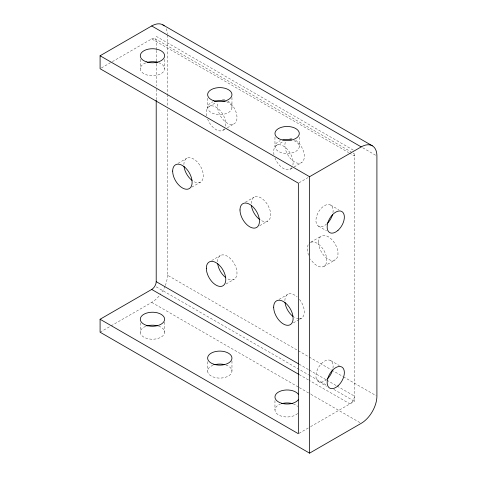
<?xml version="1.0" encoding="UTF-8"?>
<svg xmlns="http://www.w3.org/2000/svg" width="477" height="477" viewBox="0 0 477 477"><rect width="100%" height="100%" fill="white"/><g stroke="black" fill="none" stroke-linecap="round" stroke-linejoin="round"><path stroke-width="0.36" stroke-dasharray="2.38 1.79" d="M101.38 67.972L111.707 62.01M112.351 61.64L151.716 38.911L348.687 152.634M209.176 106.478L216.033 102.519M222.932 130.304L226.676 128.146M227.296 127.782L234.153 123.823M178.004 163.355L186.734 158.316M191.76 187.175L200.489 182.136M276.511 145.354L283.368 141.395M290.266 169.18L293.385 167.379M294.005 167.016L301.488 162.699M245.339 202.23L254.068 197.186M298.996 182.81L308.029 177.593M259.715 225.693L267.824 221.012M211.675 260.543L220.398 255.499M100.092 332.207L110.414 326.244M111.063 325.874L151.716 302.4A22.216 12.825 -60 0 0 160.868 293.725M226.05 284.006L234.153 279.325M310.801 242.185L321.403 236.061M323.931 266.369L335.158 259.887M279.003 299.419L287.732 294.375M293.385 322.881L298.996 319.638M299.616 319.28L301.488 318.201M298.996 433.343L309.967 427.004M310.61 426.635L354.465 401.318L354.465 152.27M362.729 147.781L376.264 155.597M156.206 36.324L353.821 150.416M154.888 38.601L351.215 151.948M349.313 152.998L354.465 155.967A6.35 3.667 -60 0 0 353.147 153.063M330.621 205.038L338.724 209.719M318.451 226.116L326.56 230.796M330.621 360.54L339.35 365.585M167.427 109.382L167.427 275.187L297.63 350.362M298.274 350.732L308.583 356.689M309.227 357.058L331.145 369.711M331.789 370.086L342.748 376.413M343.392 376.782L376.264 395.761M299.103 364.172L308.762 369.747M309.406 370.116L326.143 379.781M326.787 380.151L336.44 385.726M337.084 386.102L354.465 396.131A6.35 3.667 -60 0 1 349.975 403.906L309.424 380.497M156.206 286.85L308.762 374.928M309.406 375.304L326.143 384.963M333.864 389.423L354.465 401.318M318.451 381.618L326.56 386.298M299.121 374.546L308.78 380.121M151.716 302.4L298.674 387.246M299.317 387.622L310.277 393.948M310.921 394.318L361.196 423.343M299.3 137.108L299.3 146.469M274.961 137.108L274.961 146.469M274.961 400.597L274.961 409.958M231.965 97.511L231.965 107.593M231.965 361L231.965 371.082M207.626 98.232L207.626 107.593M207.626 361.721L207.626 371.082M167.427 35.024L167.427 93.766M167.427 94.512L167.427 106.407M164.631 59.357L164.631 68.718M164.631 322.13L164.631 332.207M156.206 49.686L156.206 41.505A6.35 3.667 -60 0 0 151.716 38.911M156.206 50.425L156.206 60.835M156.206 63.811L156.206 86.116M156.206 89.092L156.206 99.502M140.298 59.357L140.298 68.718M140.298 322.846L140.298 332.207M167.427 275.187A22.216 12.825 -60 0 1 165.322 285.479M165.054 286.134A22.216 12.825 -60 0 1 161.28 293.128M166.229 28.775A22.216 12.825 -60 0 1 167.391 33.861M183.883 164.613A13.755 7.942 60 0 1 193.608 158.996A13.755 7.942 60 0 1 203.339 175.84A13.755 7.942 60 0 1 193.608 181.457M251.218 203.488A13.755 7.942 60 0 1 260.943 197.872A13.755 7.942 60 0 1 270.668 214.716A13.755 7.942 60 0 1 260.943 220.332M227.785 100.987A13.755 7.942 60 0 1 236.872 119.304A13.755 7.942 60 0 1 224.595 121.158A13.755 7.942 60 0 1 218.293 102.424M222.413 99.377A13.755 7.942 60 0 1 224.762 99.61M295.627 140.202A13.755 7.942 60 0 1 304.141 158.525A13.755 7.942 60 0 1 291.769 159.884A13.755 7.942 60 0 1 285.628 141.299M289.748 138.252A13.755 7.942 60 0 1 292.097 138.485M217.554 261.801A13.755 7.942 60 0 1 227.279 256.185A13.755 7.942 60 0 1 237.003 273.029A13.755 7.942 60 0 1 227.279 278.646M298.918 318.845A13.755 7.942 60 0 1 294.613 317.521M284.888 300.671A13.755 7.942 60 0 1 297.129 296.897M299.473 299.371A13.755 7.942 60 0 1 299.473 318.821M297.666 413.47A12.169 7.024 0 0 1 278.812 415.079A12.169 7.024 0 0 1 280.375 404.114M293.212 403.87A12.169 7.024 0 0 1 297.666 406.446M225.877 364.994A12.169 7.024 0 0 1 229.115 375.596A12.169 7.024 0 0 1 210.476 375.596A12.169 7.024 0 0 1 213.714 364.994M158.549 326.125A12.169 7.024 0 0 1 161.781 336.72A12.169 7.024 0 0 1 143.142 336.72A12.169 7.024 0 0 1 146.379 326.125M293.886 140.626A12.169 7.024 0 0 1 296.277 151.096A12.169 7.024 0 0 1 277.984 151.096A12.169 7.024 0 0 1 280.375 140.626M226.551 101.75A12.169 7.024 0 0 1 228.942 112.226A12.169 7.024 0 0 1 210.649 112.226A12.169 7.024 0 0 1 213.04 101.75M158.549 62.636A12.169 7.024 0 0 1 161.781 73.231A12.169 7.024 0 0 1 143.142 73.231A12.169 7.024 0 0 1 146.379 62.636M326.763 223.892A12.169 7.024 -60 0 1 315.983 221.596A12.169 7.024 -60 0 1 324.915 205.438A12.169 7.024 -60 0 1 332.976 212.647M326.763 379.388A12.169 7.024 -60 0 1 315.983 377.098A12.169 7.024 -60 0 1 324.915 360.94A12.169 7.024 -60 0 1 332.976 368.149M310.801 242.244A13.755 7.942 60 0 1 324.205 250.974A13.755 7.942 60 0 1 323.972 266.345A13.755 7.942 60 0 1 310.545 259.041M308.631 255.207A13.755 7.942 60 0 1 310.181 242.543M291.811 167.743A13.755 7.942 60 0 1 274.967 158.018M273.995 154.751A13.755 7.942 60 0 1 283.392 146.034A13.755 7.942 60 0 1 292.783 165.597M224.476 128.868A13.755 7.942 60 0 1 207.632 119.143M206.66 115.875A13.755 7.942 60 0 1 216.057 107.158A13.755 7.942 60 0 1 225.448 126.721M318.553 242.358A13.755 7.942 60 0 0 333.143 260.508A13.755 7.942 60 0 0 333.143 241.058A13.755 7.942 60 0 0 318.553 242.358"/><path stroke-width="0.72" d="M151.716 25.955L361.196 146.898A22.216 12.825 -60 0 1 376.908 155.967L376.908 396.131A22.216 12.825 -60 0 1 361.196 423.343L309.573 453.15L100.092 332.207L100.092 319.25L298.352 433.712L298.352 183.18L100.092 68.718L100.092 55.761L151.716 25.955A22.216 12.825 -60 0 1 164.177 25.853M100.092 55.761L309.573 176.705L361.196 146.898M100.092 319.25L151.716 289.444A6.35 3.667 -60 0 0 156.206 281.668L156.206 100.248M162.824 24.852L372.304 145.801M156.206 281.668L298.459 363.802M151.716 289.444L298.477 374.177M309.573 176.705L309.573 453.15M156.206 61.581L156.206 63.065M192.088 180.437A13.755 7.942 60 0 1 184.003 166.437M259.929 219.682A13.755 7.942 60 0 1 251.337 205.313M225.752 277.626A13.755 7.942 60 0 1 217.673 263.626M293.087 316.501A13.755 7.942 60 0 1 285.007 302.501M281.603 403.697A12.169 7.024 0 0 1 292.657 403.697M214.847 364.666A12.169 7.024 0 0 1 224.745 364.666M146.934 325.946A12.169 7.024 0 0 1 157.41 325.791M282.772 139.91A12.169 7.024 0 0 1 291.489 139.91M214.268 101.333A12.169 7.024 0 0 1 225.323 101.333M147.512 62.302A12.169 7.024 0 0 1 157.41 62.302M332.57 214.501A12.169 7.024 -60 0 1 327.621 223.075M332.57 370.003A12.169 7.024 -60 0 1 327.621 378.577M298.566 399.398A12.169 7.024 0 0 1 279.862 402.63A12.169 7.024 0 0 1 279.862 391.361A12.169 7.024 0 0 1 298.566 394.598M337.984 230.367A12.169 7.024 -60 0 0 341.842 211.52A12.169 7.024 -60 0 0 327.449 224.285A12.169 7.024 -60 0 0 337.984 230.367M337.984 385.869A12.169 7.024 -60 0 0 341.842 367.022A12.169 7.024 -60 0 0 327.449 379.787A12.169 7.024 -60 0 0 337.984 385.869M146.379 61.843A12.169 7.024 0 0 0 164.631 55.761A12.169 7.024 0 0 0 146.379 49.674A12.169 7.024 0 0 0 146.379 61.843M213.714 100.719A12.169 7.024 0 0 0 231.965 94.631A12.169 7.024 0 0 0 213.714 88.549A12.169 7.024 0 0 0 213.714 100.719M278.526 138.473A12.169 7.024 0 0 0 298.882 135.325A12.169 7.024 0 0 0 283.982 126.721A12.169 7.024 0 0 0 278.526 138.473M146.379 325.332A12.169 7.024 0 0 0 164.631 319.25A12.169 7.024 0 0 0 146.379 313.162A12.169 7.024 0 0 0 146.379 325.332M213.714 364.207A12.169 7.024 0 0 0 231.965 358.12A12.169 7.024 0 0 0 213.714 352.038A12.169 7.024 0 0 0 213.714 364.207M172.662 171.088A13.755 7.942 60 0 0 187.252 189.238A13.755 7.942 60 0 0 187.252 169.788A13.755 7.942 60 0 0 172.662 171.088M239.997 209.963A13.755 7.942 60 0 0 254.587 228.113A13.755 7.942 60 0 0 254.587 208.664A13.755 7.942 60 0 0 239.997 209.963M206.332 268.277A13.755 7.942 60 0 0 220.917 286.427A13.755 7.942 60 0 0 220.917 266.977A13.755 7.942 60 0 0 206.332 268.277M273.661 307.152A13.755 7.942 60 0 0 288.251 325.302A13.755 7.942 60 0 0 288.251 305.846A13.755 7.942 60 0 0 273.661 307.152"/></g></svg>
